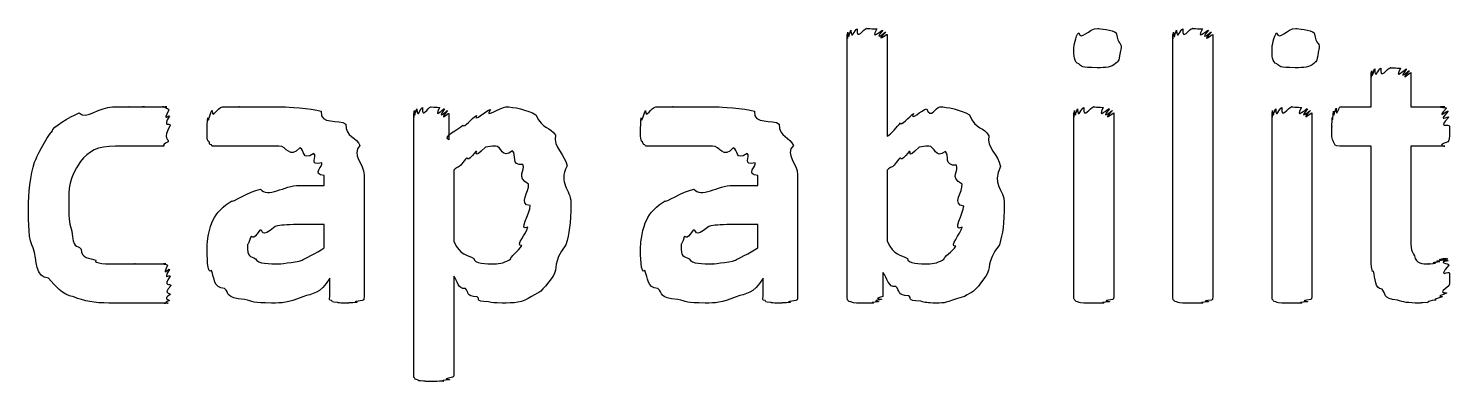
# Model space of a CAD drawing. Header units: millimetres. Extents: x 0 to 216, y 0 to 279.
# Drawn here: x 106.46 to 119.23, y 170.63 to 173.81 of the extents above; entities that cross this region are included whole.
import ezdxf

# ---------------------------------------------------------------- set-up
doc = ezdxf.new("R2010")
doc.units = ezdxf.units.MM
doc.layers.get('0').update_dxf_attribs({"linetype": 'CONTINUOUS'})

msp = doc.modelspace()

# ---------------------------------------------------------------- linework, layer by layer
at = {"color": 0}
for p, q in [((113.818, 171.391), (113.818, 173.75)), ((114.176, 173.75), (114.176, 172.835)), ((116.745, 171.391), (116.745, 173.75)), ((117.103, 173.75), (117.103, 171.391)), ((116.279, 173.629), (116.279, 173.629)), ((118.059, 173.629), (118.059, 173.629)), ((118.525, 173.1), (118.525, 173.408)), ((118.883, 173.408), (118.883, 173.1)), ((118.249, 173.1), (118.525, 173.1)), ((118.883, 173.1), (119.187, 173.1)), ((109.922, 170.691), (109.922, 173.039)), ((110.236, 173.039), (110.236, 172.802)), ((115.854, 171.391), (115.854, 173.045)), ((116.213, 173.045), (116.213, 171.391)), ((117.635, 171.391), (117.635, 173.045)), ((117.993, 173.045), (117.993, 171.391)), ((118.525, 172.747), (118.244, 172.747)), ((118.525, 171.854), (118.525, 172.747)), ((119.187, 172.747), (118.883, 172.747)), ((118.883, 172.747), (118.883, 171.975)), ((109.117, 172.394), (109.117, 172.482)), ((109.475, 172.488), (109.475, 171.391)), ((110.28, 172.532), (110.28, 171.892)), ((113.013, 172.394), (113.013, 172.482)), ((113.371, 172.488), (113.371, 171.391)), ((114.176, 172.532), (114.176, 171.892)), ((108.891, 172.394), (109.117, 172.394)), ((112.787, 172.394), (113.013, 172.394)), ((110.969, 172.212), (110.969, 172.212)), ((111.333, 172.24), (111.333, 172.24)), ((114.865, 172.207), (114.865, 172.207)), ((115.229, 172.24), (115.229, 172.24)), ((109.117, 172.041), (108.88, 172.041)), ((109.117, 171.832), (109.117, 172.041)), ((113.013, 172.041), (112.776, 172.041)), ((113.013, 171.832), (113.013, 172.041)), ((109.167, 171.391), (109.167, 171.561)), ((110.28, 171.578), (110.28, 170.691)), ((113.062, 171.391), (113.062, 171.561)), ((114.137, 171.611), (114.137, 171.396)), ((119.231, 171.606), (119.231, 171.606)), ((107.737, 171.49), (107.737, 171.49))]:
    msp.add_line(p, q, dxfattribs=at)
for points in [[(113.818, 173.75), (113.818, 173.658), (113.819, 173.764), (113.823, 173.772)], [(113.823, 173.772), (113.829, 173.673), (113.84, 173.784), (113.851, 173.789)], [(113.851, 173.789), (113.853, 173.684), (113.884, 173.8), (113.906, 173.8)], [(113.906, 173.8), (113.902, 173.687), (113.961, 173.805), (113.994, 173.805)], [(113.994, 173.805), (113.972, 173.805), (114.06, 173.802), (114.082, 173.8)], [(114.082, 173.8), (114.019, 173.684), (114.126, 173.795), (114.137, 173.789)], [(114.137, 173.789), (114.045, 173.673), (114.161, 173.779), (114.165, 173.772)], [(114.165, 173.772), (114.056, 173.662), (114.176, 173.761), (114.176, 173.75)], [(115.854, 173.629), (115.854, 173.635), (115.868, 173.74), (115.898, 173.766)], [(115.898, 173.766), (115.916, 173.687), (115.988, 173.805), (116.07, 173.805)], [(116.07, 173.805), (116.078, 173.805), (116.204, 173.791), (116.235, 173.766)], [(116.235, 173.766), (116.254, 173.64), (116.279, 173.698), (116.279, 173.629)], [(116.745, 173.75), (116.745, 173.658), (116.746, 173.764), (116.75, 173.772)], [(116.75, 173.772), (116.756, 173.673), (116.767, 173.784), (116.778, 173.789)], [(116.778, 173.789), (116.78, 173.684), (116.811, 173.8), (116.833, 173.8)], [(116.833, 173.8), (116.829, 173.687), (116.888, 173.805), (116.921, 173.805)], [(116.921, 173.805), (116.899, 173.805), (116.987, 173.802), (117.009, 173.8)], [(117.009, 173.8), (116.946, 173.684), (117.053, 173.795), (117.064, 173.789)], [(117.064, 173.789), (116.972, 173.673), (117.088, 173.779), (117.092, 173.772)], [(117.092, 173.772), (116.983, 173.658), (117.103, 173.757), (117.103, 173.75)], [(117.635, 173.629), (117.635, 173.635), (117.649, 173.74), (117.679, 173.766)], [(117.679, 173.766), (117.697, 173.687), (117.769, 173.805), (117.85, 173.805)], [(117.85, 173.805), (117.858, 173.805), (117.985, 173.791), (118.015, 173.766)], [(118.015, 173.766), (118.035, 173.64), (118.059, 173.698), (118.059, 173.629)], [(115.898, 173.486), (115.854, 173.499), (115.854, 173.559), (115.854, 173.629)], [(116.279, 173.629), (116.254, 173.503), (116.262, 173.516), (116.229, 173.491)], [(117.679, 173.486), (117.635, 173.499), (117.635, 173.559), (117.635, 173.629)], [(118.059, 173.629), (118.035, 173.503), (118.043, 173.516), (118.01, 173.491)], [(116.064, 173.452), (115.912, 173.452), (115.927, 173.463), (115.898, 173.486)], [(116.229, 173.491), (116.192, 173.452), (116.144, 173.452), (116.064, 173.452)], [(117.844, 173.452), (117.693, 173.452), (117.708, 173.463), (117.679, 173.486)], [(118.01, 173.491), (117.972, 173.452), (117.924, 173.452), (117.844, 173.452)], [(118.525, 173.408), (118.525, 173.309), (118.526, 173.416), (118.531, 173.425)], [(118.531, 173.425), (118.536, 173.323), (118.547, 173.437), (118.558, 173.441)], [(118.558, 173.441), (118.561, 173.331), (118.591, 173.447), (118.613, 173.447)], [(118.613, 173.447), (118.609, 173.334), (118.668, 173.452), (118.702, 173.452)], [(118.702, 173.452), (118.679, 173.452), (118.768, 173.45), (118.79, 173.447)], [(118.79, 173.447), (118.726, 173.331), (118.834, 173.444), (118.845, 173.441)], [(118.845, 173.441), (118.752, 173.323), (118.868, 173.432), (118.872, 173.425)], [(118.872, 173.425), (118.763, 173.309), (118.883, 173.411), (118.883, 173.408)], [(106.915, 173.045), (106.972, 172.981), (107.105, 173.1), (107.213, 173.1)], [(107.213, 173.1), (107.247, 173.1), (107.313, 173.1), (107.362, 173.1)], [(107.362, 173.1), (107.346, 173.1), (107.458, 173.1), (107.5, 173.1)], [(107.5, 173.1), (107.428, 173.1), (107.576, 173.1), (107.61, 173.1)], [(107.61, 173.1), (107.611, 173.1), (107.665, 173.1), (107.676, 173.1)], [(107.676, 173.1), (107.637, 173.1), (107.699, 173.1), (107.703, 173.1)], [(107.703, 173.1), (107.648, 173.1), (107.716, 173.09), (107.72, 173.072)], [(108.108, 173.066), (108.111, 172.981), (108.158, 173.1), (108.202, 173.1)], [(108.202, 173.1), (108.199, 173.1), (108.297, 173.1), (108.356, 173.1)], [(108.356, 173.1), (108.318, 173.1), (108.478, 173.1), (108.544, 173.1)], [(108.544, 173.1), (108.572, 173.1), (108.683, 173.1), (108.753, 173.1)], [(108.753, 173.1), (108.773, 173.1), (108.997, 173.086), (109.089, 173.061)], [(109.927, 173.066), (109.929, 172.967), (109.939, 173.079), (109.95, 173.083)], [(109.95, 173.083), (109.955, 172.978), (109.98, 173.094), (109.999, 173.094)], [(109.999, 173.094), (109.995, 172.981), (110.046, 173.1), (110.076, 173.1)], [(110.076, 173.1), (110.057, 173.1), (110.134, 173.097), (110.153, 173.094)], [(110.153, 173.094), (110.094, 172.978), (110.187, 173.09), (110.198, 173.083)], [(110.198, 173.083), (110.12, 172.967), (110.221, 173.073), (110.225, 173.066)], [(110.484, 173.022), (110.458, 172.956), (110.57, 173.066), (110.611, 173.077)], [(110.611, 173.077), (110.542, 172.981), (110.701, 173.1), (110.749, 173.1)], [(110.749, 173.1), (110.815, 173.1), (110.944, 173.075), (111.019, 173.028)], [(112.004, 173.066), (112.007, 172.981), (112.054, 173.1), (112.098, 173.1)], [(112.098, 173.1), (112.095, 173.1), (112.193, 173.1), (112.252, 173.1)], [(112.252, 173.1), (112.214, 173.1), (112.373, 173.1), (112.44, 173.1)], [(112.44, 173.1), (112.467, 173.1), (112.579, 173.1), (112.649, 173.1)], [(112.649, 173.1), (112.668, 173.1), (112.893, 173.086), (112.985, 173.061)], [(114.413, 173.039), (114.372, 172.963), (114.492, 173.075), (114.529, 173.083)], [(114.529, 173.083), (114.567, 172.981), (114.609, 173.1), (114.65, 173.1)], [(114.65, 173.1), (114.711, 173.1), (114.84, 173.075), (114.915, 173.028)], [(115.86, 173.066), (115.866, 172.967), (115.877, 173.079), (115.888, 173.083)], [(115.888, 173.083), (115.89, 172.978), (115.921, 173.094), (115.943, 173.094)], [(115.943, 173.094), (115.939, 172.981), (115.998, 173.1), (116.031, 173.1)], [(116.031, 173.1), (116.009, 173.1), (116.097, 173.097), (116.119, 173.094)], [(116.119, 173.094), (116.056, 172.978), (116.163, 173.09), (116.174, 173.083)], [(116.174, 173.083), (116.082, 172.967), (116.198, 173.073), (116.202, 173.066)], [(117.64, 173.066), (117.646, 172.967), (117.657, 173.079), (117.668, 173.083)], [(117.668, 173.083), (117.671, 172.978), (117.701, 173.094), (117.723, 173.094)], [(117.723, 173.094), (117.719, 172.981), (117.778, 173.1), (117.811, 173.1)], [(117.811, 173.1), (117.789, 173.1), (117.878, 173.097), (117.899, 173.094)], [(117.899, 173.094), (117.836, 172.978), (117.943, 173.09), (117.954, 173.083)], [(117.954, 173.083), (117.862, 172.967), (117.978, 173.073), (117.982, 173.066)], [(118.189, 173.061), (118.19, 172.97), (118.203, 173.084), (118.211, 173.089)], [(118.211, 173.089), (118.208, 172.981), (118.234, 173.1), (118.249, 173.1)], [(119.187, 173.1), (119.09, 173.1), (119.199, 173.095), (119.203, 173.089)], [(119.203, 173.089), (119.101, 172.97), (119.216, 173.075), (119.219, 173.061)], [(106.673, 172.884), (106.67, 172.912), (106.823, 173.011), (106.915, 173.045)], [(107.72, 173.072), (107.655, 172.948), (107.725, 173.039), (107.725, 173.017)], [(107.725, 173.017), (107.659, 172.904), (107.731, 172.967), (107.731, 172.934)], [(108.064, 172.901), (108.064, 172.893), (108.066, 172.978), (108.07, 173)], [(108.07, 173), (108.075, 172.937), (108.089, 173.045), (108.108, 173.066)], [(109.089, 173.061), (109.075, 172.93), (109.255, 172.996), (109.31, 172.945)], [(109.922, 173.039), (109.922, 172.956), (109.923, 173.062), (109.927, 173.066)], [(110.225, 173.066), (110.132, 172.952), (110.236, 173.05), (110.236, 173.039)], [(110.363, 172.934), (110.374, 172.908), (110.443, 173), (110.484, 173.022)], [(111.019, 173.028), (111.079, 172.89), (111.151, 172.923), (111.195, 172.846)], [(111.96, 172.901), (111.96, 172.893), (111.961, 172.978), (111.966, 173)], [(111.966, 173), (111.971, 172.937), (111.985, 173.045), (112.004, 173.066)], [(112.985, 173.061), (112.97, 172.93), (113.151, 172.996), (113.206, 172.945)], [(114.176, 172.835), (114.217, 172.853), (114.26, 172.923), (114.297, 172.956)], [(114.297, 172.956), (114.294, 172.919), (114.376, 173.017), (114.413, 173.039)], [(114.915, 173.028), (114.975, 172.89), (115.047, 172.92), (115.091, 172.84)], [(115.854, 173.045), (115.854, 172.952), (115.856, 173.058), (115.86, 173.066)], [(116.202, 173.066), (116.093, 172.952), (116.213, 173.051), (116.213, 173.045)], [(117.635, 173.045), (117.635, 172.952), (117.636, 173.058), (117.64, 173.066)], [(117.982, 173.066), (117.873, 172.952), (117.993, 173.051), (117.993, 173.045)], [(118.172, 172.923), (118.172, 172.897), (118.174, 172.984), (118.178, 173.006)], [(118.178, 173.006), (118.179, 172.941), (118.185, 173.046), (118.189, 173.061)], [(119.219, 173.061), (119.109, 172.941), (119.225, 173.028), (119.225, 173.006)], [(119.225, 173.006), (119.112, 172.897), (119.231, 172.956), (119.231, 172.923)], [(106.513, 172.604), (106.535, 172.648), (106.606, 172.81), (106.673, 172.884)], [(107.731, 172.934), (107.659, 172.802), (107.725, 172.814), (107.714, 172.785)], [(108.064, 172.835), (108.064, 172.827), (108.064, 172.879), (108.064, 172.901)], [(108.081, 172.785), (108.067, 172.787), (108.067, 172.816), (108.064, 172.835)], [(109.31, 172.945), (109.306, 172.827), (109.411, 172.829), (109.437, 172.752)], [(110.236, 172.802), (110.176, 172.835), (110.322, 172.897), (110.363, 172.934)], [(111.195, 172.846), (111.171, 172.736), (111.278, 172.677), (111.3, 172.57)], [(111.96, 172.835), (111.96, 172.827), (111.96, 172.879), (111.96, 172.901)], [(111.977, 172.785), (111.963, 172.787), (111.963, 172.816), (111.96, 172.835)], [(113.206, 172.945), (113.202, 172.827), (113.307, 172.829), (113.333, 172.752)], [(115.091, 172.84), (115.066, 172.732), (115.174, 172.671), (115.196, 172.565)], [(118.189, 172.785), (118.172, 172.802), (118.172, 172.86), (118.172, 172.923)], [(119.231, 172.923), (119.231, 172.802), (119.227, 172.814), (119.219, 172.785)], [(107.24, 172.747), (107.078, 172.747), (106.999, 172.7), (106.926, 172.609)], [(107.411, 172.747), (107.28, 172.747), (107.307, 172.747), (107.24, 172.747)], [(107.532, 172.747), (107.494, 172.747), (107.458, 172.747), (107.411, 172.747)], [(107.621, 172.747), (107.563, 172.747), (107.568, 172.747), (107.532, 172.747)], [(107.676, 172.747), (107.607, 172.747), (107.643, 172.747), (107.621, 172.747)], [(107.714, 172.785), (107.637, 172.747), (107.69, 172.747), (107.676, 172.747)], [(108.103, 172.758), (108.082, 172.761), (108.088, 172.774), (108.081, 172.785)], [(108.131, 172.747), (108.097, 172.747), (108.11, 172.75), (108.103, 172.758)], [(108.202, 172.747), (108.122, 172.747), (108.144, 172.747), (108.131, 172.747)], [(108.324, 172.747), (108.188, 172.747), (108.235, 172.747), (108.202, 172.747)], [(108.489, 172.747), (108.402, 172.747), (108.37, 172.747), (108.324, 172.747)], [(108.709, 172.747), (108.53, 172.747), (108.555, 172.747), (108.489, 172.747)], [(108.897, 172.73), (108.803, 172.628), (108.782, 172.747), (108.709, 172.747)], [(109.024, 172.68), (108.905, 172.606), (108.948, 172.719), (108.897, 172.73)], [(109.437, 172.752), (109.357, 172.672), (109.475, 172.587), (109.475, 172.488)], [(110.479, 172.697), (110.381, 172.581), (110.418, 172.66), (110.385, 172.631)], [(110.567, 172.736), (110.44, 172.615), (110.508, 172.715), (110.479, 172.697)], [(110.655, 172.747), (110.617, 172.747), (110.596, 172.743), (110.567, 172.736)], [(110.809, 172.703), (110.707, 172.628), (110.717, 172.747), (110.655, 172.747)], [(110.903, 172.581), (110.789, 172.57), (110.849, 172.672), (110.809, 172.703)], [(111.999, 172.758), (111.978, 172.761), (111.984, 172.774), (111.977, 172.785)], [(112.026, 172.747), (111.993, 172.747), (112.006, 172.75), (111.999, 172.758)], [(112.098, 172.747), (112.018, 172.747), (112.04, 172.747), (112.026, 172.747)], [(112.219, 172.747), (112.084, 172.747), (112.131, 172.747), (112.098, 172.747)], [(112.384, 172.747), (112.298, 172.747), (112.266, 172.747), (112.219, 172.747)], [(112.605, 172.747), (112.426, 172.747), (112.451, 172.747), (112.384, 172.747)], [(112.793, 172.73), (112.699, 172.628), (112.678, 172.747), (112.605, 172.747)], [(112.919, 172.68), (112.801, 172.606), (112.843, 172.719), (112.793, 172.73)], [(113.333, 172.752), (113.253, 172.672), (113.371, 172.587), (113.371, 172.488)], [(114.374, 172.697), (114.277, 172.581), (114.314, 172.66), (114.281, 172.631)], [(114.463, 172.736), (114.336, 172.615), (114.403, 172.715), (114.374, 172.697)], [(114.551, 172.747), (114.512, 172.747), (114.492, 172.743), (114.463, 172.736)], [(114.7, 172.697), (114.601, 172.628), (114.609, 172.747), (114.551, 172.747)], [(114.799, 172.576), (114.68, 172.566), (114.74, 172.667), (114.7, 172.697)], [(118.244, 172.747), (118.197, 172.747), (118.203, 172.759), (118.189, 172.785)], [(119.219, 172.785), (119.098, 172.747), (119.2, 172.747), (119.187, 172.747)], [(106.458, 172.195), (106.458, 172.306), (106.475, 172.493), (106.513, 172.604)], [(106.926, 172.609), (106.817, 172.445), (106.821, 172.384), (106.821, 172.212)], [(109.095, 172.598), (108.971, 172.562), (109.057, 172.659), (109.024, 172.68)], [(109.117, 172.482), (109.001, 172.496), (109.109, 172.565), (109.095, 172.598)], [(110.385, 172.631), (110.315, 172.526), (110.316, 172.572), (110.28, 172.532)], [(110.953, 172.405), (110.837, 172.467), (110.928, 172.529), (110.903, 172.581)], [(111.3, 172.57), (111.215, 172.408), (111.333, 172.357), (111.333, 172.24)], [(112.991, 172.598), (112.867, 172.562), (112.952, 172.659), (112.919, 172.68)], [(113.013, 172.482), (112.897, 172.496), (113.005, 172.565), (112.991, 172.598)], [(114.281, 172.631), (114.21, 172.526), (114.212, 172.572), (114.176, 172.532)], [(114.849, 172.405), (114.733, 172.467), (114.824, 172.528), (114.799, 172.576)], [(115.196, 172.565), (115.11, 172.405), (115.229, 172.353), (115.229, 172.24)], [(108.285, 172.256), (108.281, 172.231), (108.441, 172.339), (108.544, 172.361)], [(108.544, 172.361), (108.604, 172.275), (108.762, 172.394), (108.891, 172.394)], [(110.969, 172.212), (110.855, 172.22), (110.964, 172.341), (110.953, 172.405)], [(112.181, 172.256), (112.176, 172.231), (112.336, 172.339), (112.44, 172.361)], [(112.44, 172.361), (112.5, 172.275), (112.657, 172.394), (112.787, 172.394)], [(114.865, 172.207), (114.751, 172.22), (114.86, 172.341), (114.849, 172.405)], [(106.502, 171.832), (106.458, 171.89), (106.458, 172.059), (106.458, 172.195)], [(106.821, 172.212), (106.817, 172.066), (106.83, 172.047), (106.849, 171.981)], [(108.119, 172.085), (108.142, 172.14), (108.215, 172.212), (108.285, 172.256)], [(110.947, 172.019), (110.855, 171.971), (110.969, 172.146), (110.969, 172.212)], [(111.333, 172.24), (111.333, 172.033), (111.318, 171.972), (111.289, 171.859)], [(112.015, 172.085), (112.037, 172.14), (112.11, 172.212), (112.181, 172.256)], [(114.849, 172.019), (114.751, 171.971), (114.865, 172.143), (114.865, 172.207)], [(115.229, 172.24), (115.229, 172.033), (115.214, 171.972), (115.185, 171.859)], [(108.064, 171.843), (108.064, 171.883), (108.082, 172.015), (108.119, 172.085)], [(111.96, 171.843), (111.96, 171.883), (111.978, 172.015), (112.015, 172.085)], [(106.849, 171.981), (106.855, 171.821), (106.894, 171.865), (106.932, 171.821)], [(108.456, 171.931), (108.424, 171.827), (108.428, 171.883), (108.428, 171.854)], [(108.538, 171.992), (108.461, 171.876), (108.474, 171.956), (108.456, 171.931)], [(108.676, 172.025), (108.534, 171.905), (108.574, 172.005), (108.538, 171.992)], [(108.88, 172.041), (108.766, 172.041), (108.734, 172.036), (108.676, 172.025)], [(110.892, 171.854), (110.829, 171.85), (110.936, 171.96), (110.947, 172.019)], [(112.352, 171.931), (112.32, 171.827), (112.324, 171.883), (112.324, 171.854)], [(112.434, 171.992), (112.357, 171.876), (112.369, 171.956), (112.352, 171.931)], [(112.572, 172.025), (112.43, 171.905), (112.47, 172.005), (112.434, 171.992)], [(112.776, 172.041), (112.661, 172.041), (112.63, 172.036), (112.572, 172.025)], [(114.793, 171.848), (114.729, 171.845), (114.837, 171.956), (114.849, 172.019)], [(118.883, 171.975), (118.88, 171.783), (118.894, 171.807), (118.916, 171.76)], [(106.639, 171.561), (106.519, 171.559), (106.535, 171.724), (106.502, 171.832)], [(106.932, 171.821), (106.928, 171.733), (107.012, 171.744), (107.064, 171.722)], [(108.103, 171.628), (108.064, 171.592), (108.064, 171.762), (108.064, 171.843)], [(108.428, 171.854), (108.424, 171.746), (108.452, 171.762), (108.5, 171.733)], [(108.919, 171.722), (108.931, 171.735), (109.047, 171.783), (109.117, 171.832)], [(110.28, 171.892), (110.341, 171.757), (110.403, 171.774), (110.462, 171.738)], [(110.793, 171.733), (110.778, 171.746), (110.866, 171.801), (110.892, 171.854)], [(111.289, 171.859), (111.16, 171.691), (111.224, 171.655), (111.173, 171.578)], [(111.999, 171.628), (111.96, 171.592), (111.96, 171.762), (111.96, 171.843)], [(112.324, 171.854), (112.32, 171.746), (112.347, 171.762), (112.396, 171.733)], [(112.814, 171.722), (112.827, 171.735), (112.943, 171.783), (113.013, 171.832)], [(114.176, 171.892), (114.237, 171.757), (114.299, 171.774), (114.358, 171.738)], [(114.689, 171.733), (114.677, 171.746), (114.767, 171.8), (114.793, 171.848)], [(115.185, 171.859), (115.055, 171.691), (115.118, 171.655), (115.063, 171.578)], [(118.547, 171.622), (118.525, 171.592), (118.525, 171.766), (118.525, 171.854)], [(107.064, 171.722), (107.033, 171.688), (107.18, 171.688), (107.246, 171.688)], [(107.246, 171.688), (107.284, 171.688), (107.369, 171.688), (107.417, 171.688)], [(107.417, 171.688), (107.38, 171.688), (107.506, 171.688), (107.544, 171.688)], [(107.544, 171.688), (107.571, 171.688), (107.61, 171.688), (107.632, 171.688)], [(107.632, 171.688), (107.618, 171.688), (107.677, 171.688), (107.692, 171.688)], [(107.692, 171.688), (107.64, 171.688), (107.705, 171.684), (107.709, 171.678)], [(107.709, 171.678), (107.651, 171.556), (107.721, 171.657), (107.725, 171.639)], [(108.5, 171.733), (108.523, 171.688), (108.622, 171.688), (108.715, 171.688)], [(108.715, 171.688), (108.689, 171.688), (108.855, 171.699), (108.919, 171.722)], [(110.462, 171.738), (110.458, 171.688), (110.581, 171.688), (110.644, 171.688)], [(110.644, 171.688), (110.696, 171.688), (110.751, 171.702), (110.793, 171.733)], [(112.396, 171.733), (112.419, 171.688), (112.518, 171.688), (112.611, 171.688)], [(112.611, 171.688), (112.584, 171.688), (112.751, 171.699), (112.814, 171.722)], [(114.358, 171.738), (114.354, 171.688), (114.476, 171.688), (114.54, 171.688)], [(114.54, 171.688), (114.592, 171.688), (114.647, 171.702), (114.689, 171.733)], [(118.916, 171.76), (118.929, 171.688), (118.985, 171.688), (119.049, 171.688)], [(119.049, 171.688), (119.013, 171.688), (119.089, 171.69), (119.104, 171.694)], [(119.104, 171.694), (119.043, 171.699), (119.131, 171.706), (119.143, 171.71)], [(119.143, 171.71), (119.068, 171.71), (119.167, 171.723), (119.175, 171.727)], [(119.175, 171.727), (119.087, 171.722), (119.195, 171.738), (119.203, 171.738)], [(119.203, 171.738), (119.098, 171.722), (119.21, 171.735), (119.214, 171.733)], [(119.214, 171.733), (119.105, 171.717), (119.219, 171.727), (119.219, 171.716)], [(119.219, 171.716), (119.109, 171.699), (119.225, 171.695), (119.225, 171.678)], [(119.225, 171.678), (119.112, 171.545), (119.231, 171.635), (119.231, 171.606)], [(106.866, 171.391), (106.758, 171.413), (106.702, 171.487), (106.639, 171.561)], [(107.725, 171.639), (107.659, 171.523), (107.731, 171.603), (107.731, 171.578)], [(107.731, 171.578), (107.662, 171.471), (107.737, 171.523), (107.737, 171.49)], [(108.219, 171.468), (108.119, 171.468), (108.132, 171.564), (108.103, 171.628)], [(109.167, 171.561), (109.079, 171.409), (109.013, 171.427), (108.924, 171.391)], [(110.385, 171.468), (110.315, 171.457), (110.316, 171.537), (110.28, 171.578)], [(111.173, 171.578), (111.058, 171.42), (111.058, 171.44), (110.98, 171.396)], [(112.115, 171.468), (112.015, 171.468), (112.028, 171.564), (111.999, 171.628)], [(113.062, 171.561), (112.974, 171.409), (112.908, 171.427), (112.82, 171.391)], [(114.253, 171.485), (114.189, 171.471), (114.177, 171.563), (114.137, 171.611)], [(115.063, 171.578), (114.949, 171.42), (114.948, 171.44), (114.87, 171.396)], [(118.624, 171.462), (118.558, 171.464), (118.565, 171.559), (118.547, 171.622)], [(119.231, 171.606), (119.231, 171.468), (119.228, 171.519), (119.225, 171.49)], [(107.737, 171.49), (107.662, 171.409), (107.734, 171.435), (107.731, 171.413)], [(108.401, 171.369), (108.219, 171.38), (108.27, 171.424), (108.219, 171.468)], [(110.49, 171.391), (110.385, 171.394), (110.421, 171.438), (110.385, 171.468)], [(112.296, 171.369), (112.115, 171.38), (112.165, 171.424), (112.115, 171.468)], [(114.369, 171.402), (114.265, 171.402), (114.293, 171.451), (114.253, 171.485)], [(118.762, 171.363), (118.627, 171.376), (118.66, 171.418), (118.624, 171.462)], [(119.203, 171.424), (119.087, 171.383), (119.182, 171.402), (119.164, 171.391)], [(119.225, 171.49), (119.105, 171.409), (119.214, 171.438), (119.203, 171.424)], [(107.18, 171.336), (107.056, 171.336), (106.957, 171.354), (106.866, 171.391)], [(107.34, 171.336), (107.229, 171.336), (107.235, 171.336), (107.18, 171.336)], [(107.488, 171.336), (107.335, 171.336), (107.395, 171.336), (107.34, 171.336)], [(107.61, 171.336), (107.545, 171.336), (107.535, 171.336), (107.488, 171.336)], [(107.687, 171.336), (107.615, 171.336), (107.646, 171.336), (107.61, 171.336)], [(107.714, 171.336), (107.644, 171.336), (107.701, 171.336), (107.687, 171.336)], [(107.725, 171.358), (107.655, 171.336), (107.721, 171.336), (107.714, 171.336)], [(107.731, 171.413), (107.659, 171.365), (107.728, 171.371), (107.725, 171.358)], [(108.643, 171.336), (108.479, 171.336), (108.474, 171.347), (108.401, 171.369)], [(108.924, 171.391), (108.784, 171.336), (108.742, 171.336), (108.643, 171.336)], [(109.183, 171.358), (109.152, 171.358), (109.167, 171.376), (109.167, 171.391)], [(109.233, 171.341), (109.174, 171.342), (109.194, 171.349), (109.183, 171.358)], [(109.321, 171.336), (109.218, 171.336), (109.255, 171.337), (109.233, 171.341)], [(109.409, 171.341), (109.295, 171.336), (109.361, 171.336), (109.321, 171.336)], [(109.459, 171.358), (109.335, 171.342), (109.431, 171.344), (109.409, 171.341)], [(109.475, 171.391), (109.475, 171.358), (109.47, 171.365), (109.459, 171.358)], [(110.594, 171.347), (110.454, 171.354), (110.526, 171.371), (110.49, 171.391)], [(110.716, 171.336), (110.641, 171.336), (110.63, 171.339), (110.594, 171.347)], [(110.98, 171.396), (110.903, 171.336), (110.815, 171.336), (110.716, 171.336)], [(112.539, 171.336), (112.375, 171.336), (112.369, 171.347), (112.296, 171.369)], [(112.82, 171.391), (112.679, 171.336), (112.638, 171.336), (112.539, 171.336)], [(113.079, 171.358), (113.047, 171.358), (113.062, 171.376), (113.062, 171.391)], [(113.129, 171.341), (113.07, 171.342), (113.09, 171.349), (113.079, 171.358)], [(113.217, 171.336), (113.114, 171.336), (113.151, 171.337), (113.129, 171.341)], [(113.305, 171.341), (113.191, 171.336), (113.257, 171.336), (113.217, 171.336)], [(113.355, 171.358), (113.231, 171.342), (113.327, 171.344), (113.305, 171.341)], [(113.371, 171.391), (113.371, 171.358), (113.366, 171.365), (113.355, 171.358)], [(113.823, 171.363), (113.818, 171.36), (113.818, 171.38), (113.818, 171.391)], [(113.851, 171.347), (113.824, 171.349), (113.826, 171.359), (113.823, 171.363)], [(113.9, 171.336), (113.853, 171.339), (113.865, 171.342), (113.851, 171.347)], [(113.978, 171.336), (113.895, 171.336), (113.923, 171.336), (113.9, 171.336)], [(114.049, 171.336), (113.953, 171.336), (114.006, 171.336), (113.978, 171.336)], [(114.099, 171.347), (113.994, 171.339), (114.071, 171.339), (114.049, 171.336)], [(114.126, 171.369), (114.019, 171.349), (114.113, 171.354), (114.099, 171.347)], [(114.137, 171.396), (114.03, 171.365), (114.133, 171.376), (114.126, 171.369)], [(114.479, 171.352), (114.338, 171.358), (114.405, 171.38), (114.369, 171.402)], [(114.612, 171.336), (114.534, 171.336), (114.519, 171.341), (114.479, 171.352)], [(114.87, 171.396), (114.68, 171.336), (114.711, 171.336), (114.612, 171.336)], [(115.86, 171.369), (115.854, 171.365), (115.854, 171.383), (115.854, 171.391)], [(115.888, 171.347), (115.866, 171.349), (115.867, 171.36), (115.86, 171.369)], [(115.943, 171.336), (115.89, 171.339), (115.901, 171.342), (115.888, 171.347)], [(116.031, 171.336), (115.939, 171.336), (115.968, 171.336), (115.943, 171.336)], [(116.119, 171.336), (116.009, 171.336), (116.067, 171.336), (116.031, 171.336)], [(116.174, 171.347), (116.056, 171.339), (116.144, 171.339), (116.119, 171.336)], [(116.202, 171.369), (116.082, 171.349), (116.188, 171.354), (116.174, 171.347)], [(116.213, 171.391), (116.21, 171.365), (116.209, 171.376), (116.202, 171.369)], [(116.75, 171.363), (116.745, 171.36), (116.745, 171.38), (116.745, 171.391)], [(116.778, 171.347), (116.756, 171.349), (116.757, 171.359), (116.75, 171.363)], [(116.833, 171.336), (116.78, 171.339), (116.792, 171.342), (116.778, 171.347)], [(116.921, 171.336), (116.829, 171.336), (116.858, 171.336), (116.833, 171.336)], [(117.009, 171.336), (116.899, 171.336), (116.957, 171.336), (116.921, 171.336)], [(117.064, 171.347), (116.946, 171.339), (117.034, 171.339), (117.009, 171.336)], [(117.092, 171.363), (116.972, 171.349), (117.078, 171.354), (117.064, 171.347)], [(117.103, 171.391), (117.1, 171.36), (117.099, 171.37), (117.092, 171.363)], [(117.64, 171.369), (117.635, 171.365), (117.635, 171.383), (117.635, 171.391)], [(117.668, 171.347), (117.646, 171.349), (117.647, 171.36), (117.64, 171.369)], [(117.723, 171.336), (117.671, 171.339), (117.682, 171.342), (117.668, 171.347)], [(117.811, 171.336), (117.719, 171.336), (117.748, 171.336), (117.723, 171.336)], [(117.899, 171.336), (117.789, 171.336), (117.847, 171.336), (117.811, 171.336)], [(117.954, 171.347), (117.836, 171.339), (117.924, 171.339), (117.899, 171.336)], [(117.982, 171.369), (117.862, 171.349), (117.968, 171.354), (117.954, 171.347)], [(117.993, 171.391), (117.99, 171.365), (117.989, 171.376), (117.982, 171.369)], [(118.955, 171.336), (118.856, 171.336), (118.817, 171.344), (118.762, 171.363)], [(119.032, 171.341), (118.955, 171.336), (118.98, 171.336), (118.955, 171.336)], [(119.104, 171.363), (119.006, 171.347), (119.057, 171.348), (119.032, 171.341)], [(119.164, 171.391), (119.05, 171.36), (119.126, 171.37), (119.104, 171.363)], [(109.927, 170.663), (109.922, 170.66), (109.922, 170.68), (109.922, 170.691)], [(109.955, 170.647), (109.933, 170.645), (109.934, 170.656), (109.927, 170.663)], [(110.269, 170.669), (110.149, 170.645), (110.255, 170.651), (110.242, 170.647)], [(110.28, 170.691), (110.278, 170.663), (110.276, 170.677), (110.269, 170.669)], [(110.01, 170.635), (109.958, 170.634), (109.969, 170.64), (109.955, 170.647)], [(110.098, 170.63), (110.006, 170.63), (110.035, 170.633), (110.01, 170.635)], [(110.187, 170.635), (110.076, 170.63), (110.134, 170.63), (110.098, 170.63)], [(110.242, 170.647), (110.123, 170.634), (110.211, 170.635), (110.187, 170.635)]]:
    msp.add_open_spline(points, degree=3, dxfattribs=at)

doc.saveas('drawing.dxf')
